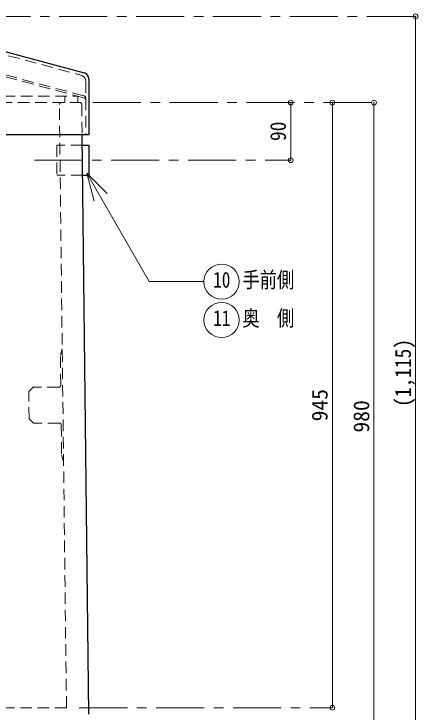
# Model space of a CAD drawing. Units: millimetres at full size, sheet at 1:15. Extents: x -3184 to 2891, y -2037 to 2178.
# Drawn here: x 221 to 852, y -1174 to -84 of the extents above; entities that cross this region are included whole.
import ezdxf
from ezdxf.enums import TextEntityAlignment as Align

# ---------------------------------------------------------------- set-up
doc = ezdxf.new("R2010")
doc.units = ezdxf.units.MM
doc.header["$LTSCALE"] = 15
doc.header["$PDMODE"] = 32
doc.header["$PDSIZE"] = 7.5
doc.linetypes.add('CHAIN1', pattern=[8, 5, -1, 1, -1])
doc.linetypes.add('DASHED1', pattern=[1.8, 1.2, -0.6])
doc.layers.add('0-0', color=7, linetype='Continuous', lineweight=18)
doc.styles.add('ＭＳ ゴシック', font='')
doc.styles.get('ＭＳ ゴシック').set_extended_font_data('MS Gothic')

msp = doc.modelspace()

# ---------------------------------------------------------------- linework, layer by layer
at = {"layer": '0-0', "linetype": 'DASHED1'}
for p, q in [((3.91, -92.83), (325.89, -179.33)), ((-0.44, -125.83), (331.08, -214.89)), ((-0.05, -122.83), (331.08, -211.78)), ((333.3, -188.99), (333.3, -272.48)), ((-226.99, -212.13), (320.8, -212.13)), ((320.8, -212.13), (320.8, -222.13)), ((-231.44, -222.13), (324.16, -222.13)), ((303.3, -1167.13), (292.15, -225.17)), ((327.16, -225.09), (327.72, -272.48)), ((288.18, -288.63), (288.18, -335.63)), ((327.91, -288.63), (288.18, -288.63)), ((328.46, -335.63), (288.18, -335.63)), ((303.3, -1167.13), (-596.7, -1167.13))]:
    msp.add_line(p, q, dxfattribs=at)
at = {"layer": '0-0', "color": 5, "lineweight": 25}
for p, q in [((4.57, -87.83), (330.89, -175.49)), ((338.3, -185.15), (338.3, -272.48)), ((338.3, -272.48), (-129.81, -272.48)), ((338.3, -1177.13), (327.72, -272.48)), ((328.46, -335.63), (336.18, -335.63))]:
    msp.add_line(p, q, dxfattribs=at)
at = {"layer": '0-0', "color": 4, "linetype": 'CHAIN1', "lineweight": 9}
for p, q in [((51.98, -87.48), (848.3, -87.48)), ((344.3, -222.13), (783.3, -222.13)), ((253.18, -312.13), (653.3, -312.13)), ((323.3, -1167.13), (718.3, -1167.13))]:
    msp.add_line(p, q, dxfattribs=at)
at = {"layer": '0-0', "color": 4, "lineweight": 9}
for p, q in [((848.3, -87.48), (848.3, -1202.13)), ((653.3, -312.13), (653.3, -222.13)), ((718.3, -222.13), (718.3, -1167.13)), ((783.3, -1202.13), (783.3, -222.13))]:
    msp.add_line(p, q, dxfattribs=at)
at = {"layer": '0-0', "color": 4, "linetype": 'DASHED1', "lineweight": 9}
for p, q in [((300.8, -212.13), (300.8, -222.13)), ((293.78, -616.63), (296.66, -606.63)), ((294.34, -663.59), (293.78, -616.63)), ((251.15, -666.63), (244.45, -673.41)), ((244.95, -715.9), (244.45, -673.41)), ((291.34, -666.63), (251.15, -666.63)), ((244.95, -715.9), (251.77, -722.63)), ((292.07, -722.63), (251.77, -722.63)), ((295.07, -725.59), (295.63, -772.63)), ((295.63, -772.63), (298.75, -782.63))]:
    msp.add_line(p, q, dxfattribs=at)
at = {"layer": '0-0'}
for q in [(366.64, -364.22), (346.47, -375.87)]:
    msp.add_line((334.82, -332.4), q, dxfattribs=at)
at = {"layer": '0-0', "color": 5, "lineweight": 25}
msp.add_lwpolyline([(327.91, -288.63), (338.18, -288.63), (338.18, -335.63)], dxfattribs=at)
at = {"layer": '0-0'}
msp.add_lwpolyline([(334.82, -332.4), (432.58, -501.72), (517.86, -501.72)], dxfattribs=at)
for centre in [(545.36, -501.72), (545.36, -561.72)]:
    msp.add_circle(centre, 27.5, dxfattribs=at)
at = {"layer": '0-0', "linetype": 'DASHED1'}
for centre, radius, start, end in [((323.3, -188.99), 10, 0, 74.96218), ((330.3, -214.68), 3, 0, 74.96218), ((330.3, -217.79), 3, 0, 74.96218), ((295.15, -225.13), 3, 90, 180.67802), ((324.16, -225.13), 3, 0.6701, 90)]:
    msp.add_arc(centre, radius, start, end, dxfattribs=at)
at = {"layer": '0-0', "color": 5, "lineweight": 25}
msp.add_arc((328.3, -185.15), 10, 0, 74.96218, dxfattribs=at)
at = {"layer": '0-0', "color": 4, "linetype": 'DASHED1', "lineweight": 9}
for centre, start, end in [((291.34, -663.63), 270, 0.67802), ((292.07, -725.63), 0.67802, 90)]:
    msp.add_arc(centre, 3, start, end, dxfattribs=at)
at = {"layer": '0-0', "color": 1}
for p in [(848.3, -87.48), (653.3, -222.13), (718.3, -222.13), (783.3, -222.13), (653.3, -312.13), (718.3, -1167.13)]:
    msp.add_point(p, dxfattribs=at)

# ---------------------------------------------------------------- texts
at = {"layer": '0-0', "style": 'ＭＳ ゴシック', "width": 0.9}
for s, p in [('90', (653.3, -282.13)), ('(1,115)', (848.3, -697.31))]:
    msp.add_text(s, height=24.74, rotation=90, dxfattribs=at).set_placement(p, align=Align.BOTTOM_LEFT)
at = {"layer": '0-0', "style": 'ＭＳ ゴシック', "width": 0.8}
for s, p in [('10', (532.23, -518.59)), ('手前側', (577.86, -518.59)), ('奥\u3000側', (577.86, -578.59)), ('11', (532.23, -578.59))]:
    msp.add_text(s, height=24.74, dxfattribs=at).set_placement(p, align=Align.BOTTOM_LEFT)
at = {"layer": '0-0', "style": 'ＭＳ ゴシック'}
for s, p in [('945', (718.3, -719.94)), ('980', (783.3, -737.44))]:
    msp.add_text(s, height=24.74, rotation=90, dxfattribs=at).set_placement(p, align=Align.BOTTOM_LEFT)

doc.saveas('drawing.dxf')
